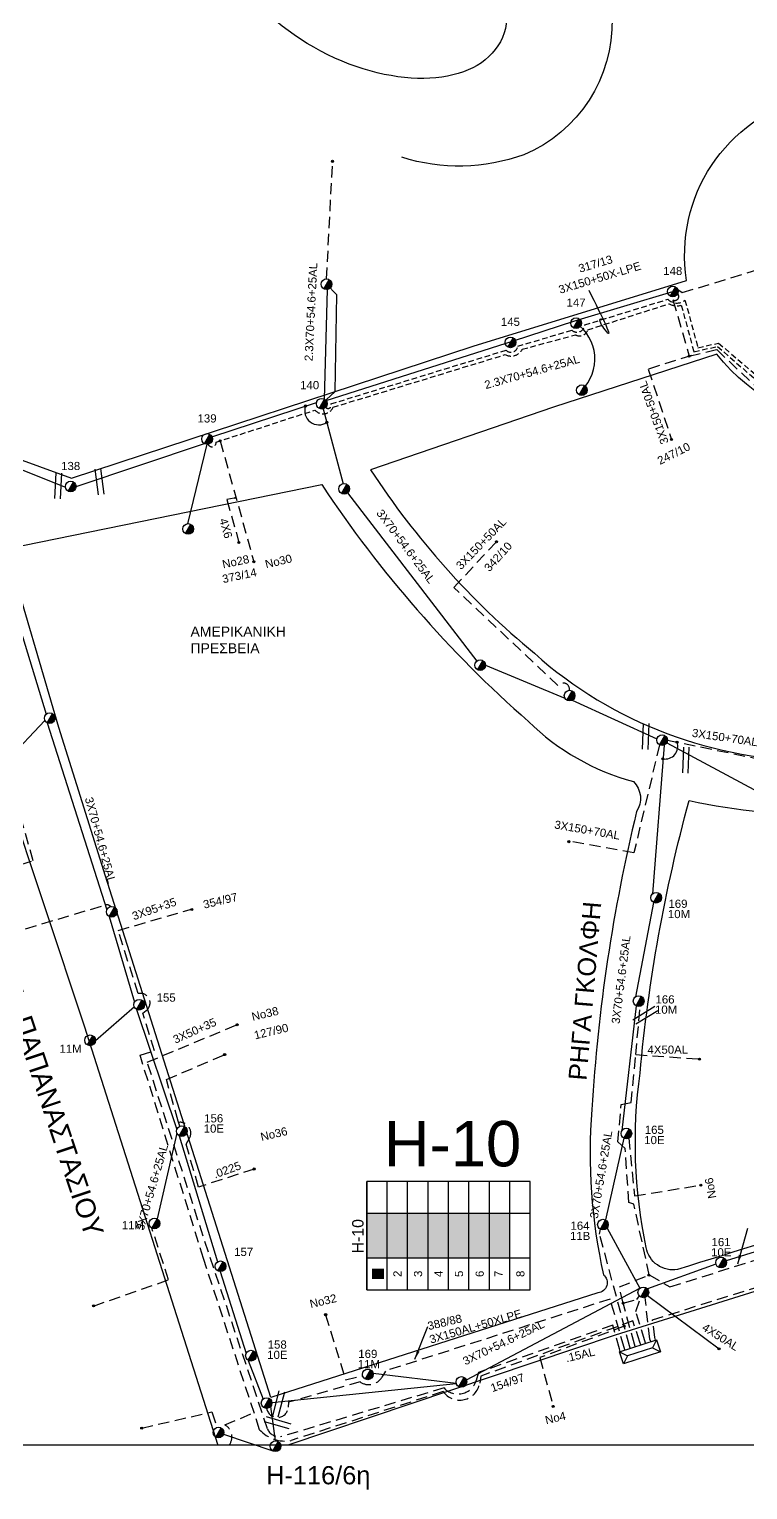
# Model space of a CAD drawing. Header units: millimetres. Extents: x 8791 to 11104, y 1833 to 2902.
# Drawn here: x 10486.3 to 10647.9, y 1845.6 to 2174.2 of the extents above; entities that cross this region are included whole.
import ezdxf
from ezdxf.enums import TextEntityAlignment as Align

# ---------------------------------------------------------------- set-up
doc = ezdxf.new("R2010")
doc.units = ezdxf.units.MM
doc.linetypes.add('DASHED', pattern=[19.05, 12.7, -6.35])
for name, color, linetype in [('Pillar OTE', 7, 'Continuous'), ('Ασφαλειοκιβώτια Χ.Τ 8 αναχωρήσεων', 7, 'Continuous'), ('Ασφαλειοκιβώτια Χ.Τ 9 αναχωρήσεων', 7, 'Continuous'), ('Γέφυρες Εναερίου Δικτύου', 7, 'Continuous'), ('Γυμνά εναέρια ΧΤ (3Φ)   4x50AL', 7, 'Continuous'), ('Επιγραφές - Σχήματα', 7, 'Continuous'), ('Καλώδια ΧΤ   3x150+50AL', 7, 'DASHED'), ('Καλώδια ΧΤ   3x150+50AL XLPE', 7, 'DASHED'), ('Καλώδια ΧΤ   3x150+70AL', 7, 'DASHED'), ('Καλώδια ΧΤ   3x150AL+50XLPE', 7, 'DASHED'), ('Καλώδια ΧΤ   4x25CU', 7, 'DASHED'), ('Στύλος ΦΜ', 7, 'Continuous'), ('Στύλος ΦΜ @ 1', 7, 'Continuous'), ('Συνδέσεις', 7, 'Continuous'), ('Συνεστραμμένα ΧΤ   3x70+54.6+25 AL', 7, 'SYN_LINE'), ('Συνεστραμμένα ΧΤ   3x70+54.6+25AL', 7, 'SYN_LINE'), ('Τομή', 7, 'Continuous'), ('Υποσταθμός πόλεως', 7, 'Continuous'), ('Υπόβαθρο ΔΕΗ', 7, 'Continuous'), ('Υπόγεια Καλώδια Δικτύου ΧΤ   .15', 7, 'DASHED'), ('Υπόγεια καλώδια Παροχών ΧΤ   .0225', 7, 'DASHED'), ('Υπόγεια καλώδια Παροχών ΧΤ   4x6', 7, 'DASHED')]:
    doc.layers.add(name, color=color, linetype=linetype)
doc.styles.add('ar', font='ARIAL.TTF')
doc.styles.add('arial', font='ARIAL.TTF')
doc.styles.get("Standard").update_dxf_attribs({"font": 'ARIAL.TTF'})
doc.linetypes.add('SYN_LINE', pattern='A,0.5,-0.0001,["/\\/\\/\\/",Standard,S=0.1,R=0,X=0,Y=-0.05],-0.25', length=0.7501)
doc.dimstyles.new('ISO-25', dxfattribs={"dimtxt": 2.5, "dimasz": 2.5, "dimexe": 1.25, "dimexo": 0.625, "dimtad": 1, "dimtxsty": 'Standard', "dimcen": 2.5, "dimadec": 0, "dimazin": 0, "dimtfac": 1, "dimtmove": 0, "dimatfit": 3, "dimfxl": 1, "dimarcsym": 0})

# ---------------------------------------------------------------- blocks, each defined once
blk = doc.blocks.new('ΥΠΑΡΧΩΝ ΤΣΙΜΕΝΤΕΝΙΟΣ ΣΤΥΛΟΣ')
at = {"layer": 'Στύλος ΦΜ'}
blk.add_hatch(color=256, dxfattribs=at).paths.add_polyline_path([(-1.29, -2.28, 0.574793), (2.62, 0, 0.268822), (1.3, 2.27)])
blk.add_line((-1.29, -2.28), (1.3, 2.27), dxfattribs=at)
blk.add_circle((0, 0), 2.62, dxfattribs=at)
at = {"layer": 'Στύλος ΦΜ', "flags": 4}
for tag, p in [('ΑΡΙΘΜΟΣ', (-4.68, 8.05)), ('ΤΥΠΟΣ', (-4.91, 3.03))]:
    blk.add_attdef(tag, p, '', height=4, dxfattribs=at)
blk = doc.blocks.new('ΥΠΟΣΤΑΘΜΟΣ ΠΟΛΕΩΣ 8 ΑΝΑΧΩΡΗΣΕΩΝ')
at = {"layer": 'Υποσταθμός πόλεως', "linetype": 'Continuous', "ltscale": 40}
for p, q in [((-8.18, -2.82), (-8.18, -4)), ((-5.9, -2.82), (-5.9, -4)), ((-3.55, -2.82), (-3.55, -4)), ((-1.28, -2.82), (-1.28, -4)), ((1.23, -2.82), (1.23, -4)), ((3.56, -2.82), (3.56, -4)), ((6.03, -2.82), (6.03, -4)), ((8.16, -2.82), (8.16, -4))]:
    blk.add_line(p, q, dxfattribs=at)
blk.add_lwpolyline([(-8.57, 2.82), (8.57, 2.82), (8.57, -2.82), (-8.57, -2.82)], close=True, dxfattribs=at)
for points in [[(-5.75, 0), (-8.57, 2.82)], [(5.75, 0), (8.57, 2.82)], [(-8.57, -2.82), (-5.75, 0)], [(-5.75, 0), (5.75, 0)], [(8.57, -2.82), (5.75, 0)]]:
    blk.add_lwpolyline(points, dxfattribs=at)
at = {"layer": 'Υποσταθμός πόλεως', "linetype": 'SYN_LINE', "ltscale": 40, "flags": 1}
for tag, p in [('ΜΕΤΑΣΧΗΜΑΤΙΣΜΟΣ', (9.59, 1.44)), ('ΙΣΧΥΣ', (9.57, -1.35)), ('ΑΡΙΘΜΟΣ', (9.69, -4.07))]:
    blk.add_attdef(tag, p, '', height=1.8, dxfattribs=at)
blk = doc.blocks.new('ΤΟΜΗ')
at = {"layer": 'Τομή', "ltscale": 40}
for p, q in [((-5.68, 0), (5.68, 0)), ((5.68, -2.33), (-5.68, -2.33))]:
    blk.add_line(p, q, dxfattribs=at)
blk = doc.blocks.new('ΑΣΦΑΛΕΙΟΚΙΒΩΤΙΟ ΥΠΟΣΤΑΘΜΟΥ 8 ΑΝΑΧΩΡΗΣΕΩΝ')
at = {"layer": 'Ασφαλειοκιβώτια Χ.Τ 8 αναχωρήσεων', "ltscale": 40}
for p, q in [((-23.91, 36), (23.91, 36)), ((-9.83, 36), (-9.83, -36)), ((9.83, 36), (9.83, -36)), ((-23.91, 27), (23.91, 27)), ((-23.91, 18), (23.91, 18)), ((-23.91, 9), (23.91, 9)), ((-23.91, 0), (23.91, 0)), ((-23.91, -9), (23.91, -9)), ((-23.91, -18), (23.91, -18)), ((-23.91, -27), (23.91, -27))]:
    blk.add_line(p, q, dxfattribs=at)
at = {"layer": 'Ασφαλειοκιβώτια Χ.Τ 8 αναχωρήσεων'}
blk.add_lwpolyline([(-23.91, -36), (23.91, -36), (23.91, 36), (-23.91, 36)], close=True, dxfattribs=at)
for s, p in [('1', (-18.23, 29.26)), ('2', (-18.23, 20.69)), ('3', (-18.23, 11.62)), ('4', (-18.23, 2.59)), ('5', (-18.23, -6.42)), ('6', (-18.23, -15.55)), ('7', (-18.23, -23.8)), ('8', (-18.23, -33.48))]:
    blk.add_text(s, height=3.6, dxfattribs=at).set_placement(p)
at = {"layer": 'Ασφαλειοκιβώτια Χ.Τ 8 αναχωρήσεων', "ltscale": 40}
for tag, height, p in [('ΟΝΟΜΑ', 5, (-0.27, 39.95)), ('ΚΕΙΜΕΝΟ 1', 2, (16.95, 31.32)), ('ΚΕΙΜΕΝΟ 2', 2, (16.95, 22.62)), ('ΚΕΙΜΕΝΟ 3', 2, (16.95, 13.33)), ('ΚΕΙΜΕΝΟ 4', 2, (16.95, 4.36)), ('ΚΕΙΜΕΝΟ 5', 2, (16.95, -4.48)), ('ΚΕΙΜΕΝΟ 6', 2, (16.95, -13.4)), ('ΚΕΙΜΕΝΟ 7', 2, (16.95, -22.48)), ('ΚΕΙΜΕΝΟ 8', 2, (16.95, -31.21)), ('ΣΧ', 2, (-0.21, -38.43))]:
    blk.add_attdef(tag, text='', height=height, dxfattribs=at).set_placement(p, align=Align.MIDDLE_CENTER)
blk = doc.blocks.new('_ΣΥΝΔΕΣΗ')
at = {"layer": 'Συνδέσεις', "linetype": 'SYN_LINE', "ltscale": 40}
blk.add_hatch(color=256, dxfattribs=at).paths.add_polyline_path([(0.5, -0.01, 1), (-0.5, -0.01, 1)])
at = {"layer": 'Συνδέσεις'}
blk.add_circle((0, -0.01), 0.5, dxfattribs=at)

msp = doc.modelspace()

# ---------------------------------------------------------------- hatches: boundary and pattern name
at = {"layer": 'Pillar OTE', "ltscale": 40}
h = msp.add_hatch(color=256, dxfattribs=at)
h.dxf.hatch_style = 1
h.paths.add_polyline_path([(10532.74, 2068.94), (10532.4, 2068.67), (10532.83, 2068.59)])
at = {"layer": 'Ασφαλειοκιβώτια Χ.Τ 9 αναχωρήσεων', "ltscale": 20}
for color, points in [(62, [(10566.81, 1907.83), (10562.22, 1907.83), (10562.22, 1897.79), (10566.81, 1897.79)]), (27, [(10566.81, 1907.83), (10566.81, 1897.79), (10571.41, 1897.79), (10571.41, 1907.83)]), (2, [(10571.41, 1907.83), (10571.41, 1897.79), (10576, 1897.79), (10576, 1907.83)]), (151, [(10576, 1907.83), (10576, 1897.79), (10580.6, 1897.79), (10580.6, 1907.83)]), (30, [(10580.6, 1907.83), (10580.6, 1897.79), (10585.19, 1897.79), (10585.19, 1907.83)]), (6, [(10585.19, 1907.83), (10585.19, 1897.79), (10589.79, 1897.79), (10589.79, 1907.83)]), (85, [(10589.79, 1907.83), (10589.79, 1897.79), (10594.38, 1897.79), (10594.38, 1907.83)]), (173, [(10566.12, 1893.04), (10566.12, 1895.39), (10563.36, 1895.39), (10563.36, 1893.04)])]:
    msp.add_hatch(color=color, dxfattribs=at).paths.add_polyline_path(points)

# ---------------------------------------------------------------- linework, layer by layer
at = {"layer": 'Pillar OTE', "ltscale": 40}
msp.add_lwpolyline([(10532.83, 2068.59), (10532.4, 2068.67), (10532.74, 2068.94), (10532.83, 2068.59)], dxfattribs=at)
at = {"layer": 'Γέφυρες Εναερίου Δικτύου', "color": 62, "linetype": 'DASHED', "ltscale": 0.2}
msp.add_lwpolyline([(10553.18, 2118.01), (10554.53, 2144.46)], dxfattribs=at)
at = {"layer": 'Γέφυρες Εναερίου Δικτύου', "color": 5, "linetype": 'DASHED', "ltscale": 0.2}
msp.add_lwpolyline([(10529.24, 2081.59), (10536.81, 2054.41)], dxfattribs=at)
at = {"layer": 'Γέφυρες Εναερίου Δικτύου', "color": 27, "linetype": 'DASHED', "ltscale": 0.2}
for points in [[(10473.43, 1982.97), (10487.16, 1987.12), (10481.83, 2005.96), (10482.76, 2007.15, 0.721494), (10480.25, 2010.89), (10480.55, 2009.97)], [(10478.18, 1969.68), (10503.36, 1977.17, -0.282075), (10504.64, 1976.83, 0.429014)]]:
    msp.add_lwpolyline(points, format="xyb", dxfattribs=at)
at = {"layer": 'Γέφυρες Εναερίου Δικτύου', "color": 62, "linetype": 'DASHED', "ltscale": 0.2}
for points in [[(10538.11, 1859.16), (10525.51, 1897.63), (10511.21, 1943.39), (10514.46, 1944.36), (10511.84, 1952.86), (10512.61, 1953.44, 0.823088), (10510.79, 1957.24), (10506.31, 1971.46), (10522.78, 1976.25)], [(10623.66, 1878.81), (10622.09, 1883.62), (10587.89, 1871.21), (10587.62, 1869.62, -0.664023), (10579.38, 1867.72), (10545.19, 1856.72)], [(10531.27, 1855.69), (10531.27, 1855.69, 0.458479), (10530.3, 1860.22), (10536.85, 1863)]]:
    msp.add_lwpolyline(points, format="xyb", dxfattribs=at)
at = {"layer": 'Γέφυρες Εναερίου Δικτύου', "color": 85, "linetype": 'DASHED', "ltscale": 0.2}
for points in [[(10625.77, 1893.98), (10622.29, 1909.87), (10621.19, 1910.26), (10620.35, 1922.38), (10618.72, 1923.88), (10619.47, 1932.29), (10621.72, 1932.73), (10622.72, 1943.52), (10623.74, 1954.42)], [(10622.44, 1878.42), (10619.9, 1887.61), (10619.04, 1891.27), (10625.77, 1893.98), (10630.42, 1891.28), (10691.25, 1910.42), (10689.05, 1919.98)], [(10619.9, 1887.61), (10622.96, 1888.45), (10623.53, 1889.25)]]:
    msp.add_lwpolyline(points, dxfattribs=at)
at = {"layer": 'Γέφυρες Εναερίου Δικτύου', "color": 173, "linetype": 'DASHED', "ltscale": 0.2}
msp.add_lwpolyline([(10539.88, 1859.36), (10525.41, 1902.69), (10512.84, 1941.83), (10533.08, 1950.24)], dxfattribs=at)
at = {"layer": 'Γέφυρες Εναερίου Δικτύου', "color": 27, "linetype": 'DASHED', "ltscale": 0.2}
for points in [[(10520.13, 1927.4), (10519.77, 1928.59), (10517.14, 1937.91), (10530.26, 1943.51)], [(10500.78, 1886.98), (10517.65, 1892.86), (10513.86, 1904.5)], [(10624.76, 1879.17), (10622.71, 1885.76), (10623.83, 1889.01)]]:
    msp.add_lwpolyline(points, dxfattribs=at)
at = {"layer": 'Γέφυρες Εναερίου Δικτύου', "color": 6, "linetype": 'DASHED', "ltscale": 0.2}
for points in [[(10621.15, 1924.72), (10622.43, 1911.75), (10637.3, 1914.18)], [(10621.31, 1878.05), (10614.6, 1903.15), (10614.76, 1904.25)], [(10601.15, 1875.37), (10604.13, 1864.39)]]:
    msp.add_lwpolyline(points, dxfattribs=at)
at = {"layer": 'Γέφυρες Εναερίου Δικτύου', "color": 173, "linetype": 'DASHED', "ltscale": 0.2}
msp.add_lwpolyline([(10619.08, 1877.34), (10617.55, 1882.66), (10587.36, 1872.03), (10586.82, 1870.23, -0.580902), (10579.59, 1868.55), (10542.82, 1857.54)], format="xyb", dxfattribs=at)
at = {"layer": 'Γέφυρες Εναερίου Δικτύου', "color": 0, "ltscale": 0.2}
for centre, radius, start, end in [((10551.43, 2088.36), 3.18, 160.6658, 304.7886), ((10629.33, 2012.87), 2.86, 260.2875, 19.61)]:
    msp.add_arc(centre, radius, start, end, dxfattribs=at)
at = {"layer": 'Γέφυρες Εναερίου Δικτύου', "color": 62, "linetype": 'DASHED', "ltscale": 0.2}
msp.add_arc((10543.86, 1864.35), 7.75, 222.1385, 279.9148, dxfattribs=at)
at = {"layer": 'Γέφυρες Εναερίου Δικτύου', "color": 173, "linetype": 'DASHED', "ltscale": 0.2}
msp.add_arc((10542.61, 1860.49), 2.96, 202.4557, 273.9952, dxfattribs=at)
at = {"layer": 'Γυμνά εναέρια ΧΤ (3Φ)   4x50AL', "color": 85, "linetype": 'DASHED', "ltscale": 0.2}
msp.add_lwpolyline([(10622.72, 1943.52), (10637.13, 1942.52)], dxfattribs=at)
at = {"layer": 'Γυμνά εναέρια ΧΤ (3Φ)   4x50AL', "color": 6, "linetype": 'SYN_LINE', "ltscale": 20}
msp.add_lwpolyline([(10625.37, 1889.31), (10641.46, 1877.34)], dxfattribs=at)
at = {"layer": 'Επιγραφές - Σχήματα'}
msp.add_lwpolyline([(10868.02, 2888.59), (10868.02, 1855.69), (8827.98, 1855.69), (8827.98, 2890.56)], dxfattribs=at)
at = {"layer": 'Επιγραφές - Σχήματα', "color": 27, "linetype": 'DASHED', "ltscale": 0.2}
msp.add_lwpolyline([(10552.97, 1885.02), (10557.44, 1870.35), (10561.29, 1871.31)], dxfattribs=at)
at = {"layer": 'Επιγραφές - Σχήματα', "color": 30, "linetype": 'DASHED', "ltscale": 0.2}
msp.add_lwpolyline([(10511.58, 1859.53), (10527.4, 1863.14), (10528.5, 1859.68)], dxfattribs=at)
at = {"layer": 'Επιγραφές - Σχήματα', "color": 0, "ltscale": 0.2}
msp.add_spline([(10612.15, 2115.48), (10615.81, 2106.57), (10614.99, 2109.07), (10615.05, 2109.08)], degree=3, dxfattribs=at)
at = {"layer": 'Καλώδια ΧΤ   3x150+50AL', "color": 1, "ltscale": 0.2}
msp.add_lwpolyline([(10635.3, 2100.78), (10625.54, 2097.71), (10630.76, 2081.91)], dxfattribs=at)
at = {"layer": 'Καλώδια ΧΤ   3x150+50AL', "color": 5, "linetype": 'DASHED', "ltscale": 0.2}
msp.add_lwpolyline([(10607.83, 2025.49, 0.749091), (10605.23, 2026.56), (10581.79, 2048.62), (10591.45, 2058.96)], format="xyb", dxfattribs=at)
at = {"layer": 'Καλώδια ΧΤ   3x150+50AL XLPE', "color": 62, "linetype": 'DASHED', "ltscale": 0.1}
msp.add_lwpolyline([(10552.99, 2089.14, 0.914629), (10554.16, 2089.9), (10593.54, 2101.97, 0.632217), (10596.19, 2102.87), (10608.31, 2106.47, 0.625), (10611.26, 2107.67), (10629.95, 2113.43, 0.39645), (10633.8, 2113.26), (10636.7, 2102.52), (10641.36, 2103.58), (10651.1, 2095.26, 0.24907), (10683.92, 2088.8, 0.183846), (10698.18, 2100.69, -0.966661), (10703.03, 2096.47, -1.126015)], format="xyb", dxfattribs=at)
at = {"layer": 'Καλώδια ΧΤ   3x150+50AL XLPE', "color": 1, "linetype": 'DASHED', "ltscale": 0.2}
msp.add_lwpolyline([(10632.14, 2114.67, -0.882541), (10631.1, 2113.29), (10634.75, 2100.6), (10640.95, 2102.1), (10649.78, 2093.75, 0.266409), (10684.36, 2087.46, 0.215934), (10698.94, 2098.96, -1.165462), (10702.03, 2097.16, 1.745336)], format="xyb", dxfattribs=at)
at = {"layer": 'Καλώδια ΧΤ   3x150+50AL XLPE', "color": 5, "linetype": 'DASHED', "ltscale": 0.1}
msp.add_lwpolyline([(10526.5, 2080.82, 0.852448), (10528.32, 2081.28), (10550.57, 2088.5, 0.565609), (10554.63, 2089.14), (10593.38, 2100.98, 0.417592), (10597.21, 2102.19), (10609.18, 2105.43, 0.477128), (10611.95, 2106.56), (10630.23, 2112.42, 0.209543), (10632.97, 2112.1), (10635.79, 2101.63), (10641.11, 2102.82), (10641.11, 2102.82), (10650.5, 2094.65, 0.265909), (10684.15, 2088.14, 0.190288), (10698.49, 2099.2, -1.277812), (10702.53, 2096.85, -1.13573)], format="xyb", dxfattribs=at)
at = {"layer": 'Καλώδια ΧΤ   3x150+70AL', "color": 6, "linetype": 'DASHED', "ltscale": 0.2}
for points in [[(10629.85, 2014.27), (10650.97, 2009.92), (10654.65, 2027.22)], [(10628.06, 2013.2), (10622.31, 1988.91), (10607.55, 1991.53)]]:
    msp.add_lwpolyline(points, dxfattribs=at)
at = {"layer": 'Καλώδια ΧΤ   3x150AL+50XLPE', "color": 2, "linetype": 'DASHED', "ltscale": 0.2}
msp.add_lwpolyline([(10620.11, 1877.67), (10616.95, 1888.54), (10566.41, 1872.36), (10565.62, 1870.99, -0.441264), (10560.74, 1869.91), (10544.62, 1865.33), (10544.55, 1864.19, -0.895432), (10539.71, 1863.95, 13.604426)], format="xyb", dxfattribs=at)
at = {"layer": 'Καλώδια ΧΤ   4x25CU', "color": 1, "linetype": 'DASHED', "ltscale": 0.2}
msp.add_lwpolyline([(10632.18, 2115.62), (10633.2, 2114.92), (10652.29, 2120.77), (10654.51, 2116.22)], dxfattribs=at)
at = {"layer": 'Συνεστραμμένα ΧΤ   3x70+54.6+25 AL', "color": 1, "linetype": 'SYN_LINE', "ltscale": 18}
msp.add_lwpolyline([(10553.06, 2090.65), (10595.19, 2104.09), (10609.01, 2108.54), (10631.06, 2115.18)], dxfattribs=at)
at = {"layer": 'Συνεστραμμένα ΧΤ   3x70+54.6+25AL', "color": 62, "ltscale": 20}
for points in [[(10552.09, 2089.94), (10555.11, 2092.66), (10555.46, 2114.45), (10553.15, 2116.81)], [(10552.69, 2090.98), (10553.36, 2115.62)], [(10472.21, 2080), (10494.43, 2071.13)]]:
    msp.add_lwpolyline(points, dxfattribs=at)
at = {"layer": 'Συνεστραμμένα ΧΤ   3x70+54.6+25AL', "color": 5, "ltscale": 20}
for points in [[(10527.4, 2082.49), (10550.93, 2090.24)], [(10552.44, 2088.79), (10556.88, 2071.95)], [(10496.82, 2071.29), (10525.71, 2080.96)], [(10521.93, 2062.95), (10526.29, 2080.8)], [(10557.91, 2069.87), (10586.94, 2032.01)], [(10588.94, 2031.11), (10606.79, 2023.72)], [(10608.45, 2023.24), (10627.48, 2014.54)]]:
    msp.add_lwpolyline(points, dxfattribs=at)
at = {"layer": 'Συνεστραμμένα ΧΤ   3x70+54.6+25AL', "color": 27, "ltscale": 20}
for points in [[(10483.28, 2042.49), (10490.08, 2020.08)], [(10481.51, 2009.86), (10489.81, 2018.7)], [(10490.31, 2018.15), (10503.72, 1976.06)], [(10504.25, 1974.6), (10509.99, 1955.36)], [(10509.94, 1954.25), (10501.18, 1946.63)], [(10510.43, 1953.71), (10519.49, 1926.68)], [(10519.52, 1925.84), (10515.05, 1906.59)], [(10520.04, 1925.26), (10528.67, 1896.92)], [(10529.23, 1894.71), (10535.07, 1876.33)], [(10584.62, 1870.34), (10623.67, 1890.99)], [(10535.56, 1874.76), (10538.9, 1866.06)], [(10540.89, 1865.24), (10582.35, 1869.55)], [(10582.35, 1869.55), (10563.64, 1871.81)]]:
    msp.add_lwpolyline(points, dxfattribs=at)
at = {"layer": 'Συνεστραμμένα ΧΤ   3x70+54.6+25AL', "color": 6, "ltscale": 20}
for points in [[(10629.08, 2013.13), (10626.49, 1979.69)], [(10626.73, 1977.77), (10622.63, 1956.51)], [(10622.78, 1954.52), (10619.62, 1926.46)], [(10620.02, 1924.74), (10615.95, 1906.34)], [(10616.27, 1904.51), (10623.67, 1890.99)]]:
    msp.add_lwpolyline(points, dxfattribs=at)
at = {"layer": 'Συνεστραμμένα ΧΤ   3x70+54.6+25AL', "color": 30, "ltscale": 20}
for points in [[(10629.69, 2013.65), (10652.34, 2001.52)], [(10541.71, 1856.65), (10540.64, 1864.41)], [(10530.01, 1858.16), (10541.09, 1854.4)]]:
    msp.add_lwpolyline(points, dxfattribs=at)
at = {"layer": 'Συνεστραμμένα ΧΤ   3x70+54.6+25AL', "color": 151, "ltscale": 20}
for points in [[(10671.52, 1906), (10643.06, 1897.11)], [(10640.76, 1896.42), (10625.36, 1890.81)]]:
    msp.add_lwpolyline(points, dxfattribs=at)
at = {"layer": 'Συνεστραμμένα ΧΤ   3x70+54.6+25AL', "color": 151, "linetype": 'DASHED', "ltscale": 0.2}
msp.add_lwpolyline([(10625.91, 1879.53), (10624.82, 1888.91)], dxfattribs=at)
at = {"layer": 'Συνεστραμμένα ΧΤ   3x70+54.6+25AL', "color": 1, "ltscale": 20}
msp.add_arc((10603.67, 2099.98), 9.85, 314.6802, 55.076, dxfattribs=at)
at = {"layer": 'Υπόβαθρο ΔΕΗ'}
for points in [[(10414.11, 2251.21), (10465.53, 2105.37), (10474.15, 2081.04), (10495.8, 2073.19), (10586.15, 2102.85), (10634.16, 2117.67, -0.388703), (10661.4, 2158.84), (10650.84, 2234.54, 0.107065), (10591.91, 2212.83, -0.239789), (10617.39, 2176.57, -0.309908), (10597.54, 2145.94, -0.164304), (10570.07, 2145.37, 0.250186)], [(10760.54, 2049.18), (10698.71, 2094.94, -0.14111), (10673.89, 2084.4, -0.219496), (10640.94, 2101.11), (10604.19, 2089.14)], [(10563.07, 2075.08, 0.075074), (10599.91, 2033.8, 0.185815), (10664.05, 2009.62, 0.125622), (10725.47, 2020.66, 0.160933), (10760.54, 2049.18, -0.788999)], [(10540.65, 1866.37), (10503.43, 1983.69), (10492.92, 2017.13), (10481.16, 2057.29), (10552.08, 2071.73, 0.066418), (10598.59, 2018.46, 0.129806), (10622.2, 2004.95, -0.356061), (10622.92, 1998.19, 0.044589), (10612.85, 1931.19, 0.074929), (10615.47, 1894.01, -0.666841), (10614.22, 1889.96, 0.103243)], [(10634.72, 2000.66, 0.106148), (10700.03, 2000.92, 0.123152), (10755.46, 2026.61, -1.072738), (10758.95, 2025.23, -0.011572), (10737.01, 1976.92, -0.018396), (10711.21, 1920.38, -0.003211), (10632.15, 1895.2, -0.415069), (10625.08, 1900.15, -0.086168), (10623.7, 1939.37, -0.043686), (10634.72, 2000.66, -0.743361)], [(10679.57, 1853.45), (10703.15, 1904.05, 0.775308), (10701.95, 1906.7), (10663.94, 1894.75), (10618.13, 1880.39), (10544.46, 1855.69)]]:
    msp.add_lwpolyline(points, format="xyb", dxfattribs=at)
for points in [[(10604.19, 2089.14), (10563.07, 2075.08)], [(10445.44, 1856.83), (10412.66, 1956.8), (10393.15, 2017.75), (10467.7, 2042.69), (10481.12, 2002.79), (10498.62, 1950.01), (10528.73, 1855.69)], [(10614.22, 1889.96), (10540.65, 1866.37)]]:
    msp.add_lwpolyline(points, dxfattribs=at)
msp.add_ellipse((10561.56, 2187.59), major_axis=(-30.71, 16.22), ratio=0.597514, dxfattribs=at)
at = {"layer": 'Υπόγεια Καλώδια Δικτύου ΧΤ   .15', "color": 30, "ltscale": 0.2}
msp.add_lwpolyline([(10627.01, 1879.89), (10626.49, 1883.89), (10657.32, 1893.48), (10702.49, 1907.61), (10716.64, 1906.72), (10719.76, 1911.37), (10720.31, 1911.05, 0.166228), (10722.66, 1910.56, 0.413121), (10723.78, 1911.99, -0.160084), (10724.19, 1914.01)], format="xyb", dxfattribs=at)
at = {"layer": 'Υπόγεια Καλώδια Δικτύου ΧΤ   .15', "color": 6, "linetype": 'DASHED', "ltscale": 0.2}
msp.add_lwpolyline([(10620.14, 1882.43), (10601.15, 1875.37)], dxfattribs=at)
at = {"layer": 'Υπόγεια καλώδια Παροχών ΧΤ   .0225', "color": 27, "ltscale": 0.2}
msp.add_lwpolyline([(10536.9, 1917.79), (10524.36, 1913.72), (10521.57, 1923.4), (10522.33, 1924.75, 0.626587), (10519.87, 1928.27, 344.562657)], format="xyb", dxfattribs=at)
at = {"layer": 'Υπόγεια καλώδια Παροχών ΧΤ   4x6', "color": 5, "linetype": 'DASHED', "ltscale": 0.2}
msp.add_lwpolyline([(10532.4, 2068.67), (10530.73, 2068.37), (10533.46, 2058.71)], dxfattribs=at)

# ---------------------------------------------------------------- block references
at = {"layer": 'Ασφαλειοκιβώτια Χ.Τ 8 αναχωρήσεων', "xscale": 0.5104822389464277, "yscale": 0.5104822389464277, "zscale": 0.5104822389464277, "rotation": 90}
msp.add_blockref('ΑΣΦΑΛΕΙΟΚΙΒΩΤΙΟ ΥΠΟΣΤΑΘΜΟΥ 8 ΑΝΑΧΩΡΗΣΕΩΝ', (10580.6, 1902.81), dxfattribs=at).add_auto_attribs({'ΟΝΟΜΑ': 'Η-10'})
at = {"layer": 'Στύλος ΦΜ @ 1', "ltscale": 40}
ref = msp.add_blockref('ΥΠΑΡΧΩΝ ΤΣΙΜΕΝΤΕΝΙΟΣ ΣΤΥΛΟΣ', (10631.06, 2115.18), dxfattribs=dict(at, xscale=0.4594340150515993, yscale=0.4594340150515993, zscale=0.4594340150515993))
ref.add_attrib('ΑΡΙΘΜΟΣ', '148', (10628.91, 2118.88), dxfattribs={"layer": 'Στύλος ΦΜ', "height": 1.838, "flags": 4})
at = {"layer": 'Στύλος ΦΜ @ 1', "ltscale": 40, "xscale": 0.4594340150515993, "yscale": 0.4594340150515993, "zscale": 0.4594340150515993}
for p in [(10553.15, 2116.81), (10610.59, 2092.98), (10557.12, 2070.78), (10522.04, 2061.76), (10587.73, 2031.12), (10607.85, 2024.28), (10490.9, 2019.2), (10628.65, 2014.25), (10504.85, 1975.64), (10624.43, 1890.05), (10583.5, 1869.9), (10539.69, 1865.15), (10528.87, 1858.53), (10541.68, 1855.44)]:
    msp.add_blockref('ΥΠΑΡΧΩΝ ΤΣΙΜΕΝΤΕΝΙΟΣ ΣΤΥΛΟΣ', p, dxfattribs=at)
at = {"layer": 'Στύλος ΦΜ @ 1', "ltscale": 40}
ref = msp.add_blockref('ΥΠΑΡΧΩΝ ΤΣΙΜΕΝΤΕΝΙΟΣ ΣΤΥΛΟΣ', (10609.3, 2108.06), dxfattribs=dict(at, xscale=0.4594340150515993, yscale=0.4594340150515993, zscale=0.4594340150515993))
ref.add_attrib('ΑΡΙΘΜΟΣ', '147', (10607.16, 2111.76), dxfattribs={"layer": 'Στύλος ΦΜ', "height": 1.838, "flags": 4})
ref = msp.add_blockref('ΥΠΑΡΧΩΝ ΤΣΙΜΕΝΤΕΝΙΟΣ ΣΤΥΛΟΣ', (10594.54, 2103.73), dxfattribs=dict(at, xscale=0.4594340150515993, yscale=0.4594340150515993, zscale=0.4594340150515993))
ref.add_attrib('ΑΡΙΘΜΟΣ', '145', (10592.39, 2107.43), dxfattribs={"layer": 'Στύλος ΦΜ', "height": 1.838, "flags": 4})
ref = msp.add_blockref('ΥΠΑΡΧΩΝ ΤΣΙΜΕΝΤΕΝΙΟΣ ΣΤΥΛΟΣ', (10552.09, 2089.94), dxfattribs=dict(at, xscale=0.4594340150515993, yscale=0.4594340150515993, zscale=0.4594340150515993))
ref.add_attrib('ΑΡΙΘΜΟΣ', '140', (10547.23, 2093.2), dxfattribs={"layer": 'Στύλος ΦΜ', "height": 1.838, "flags": 4})
ref = msp.add_blockref('ΥΠΑΡΧΩΝ ΤΣΙΜΕΝΤΕΝΙΟΣ ΣΤΥΛΟΣ', (10526.3, 2082.01), dxfattribs=dict(at, xscale=0.4594340150515993, yscale=0.4594340150515993, zscale=0.4594340150515993))
ref.add_attrib('ΑΡΙΘΜΟΣ', '139', (10524.15, 2085.71), dxfattribs={"layer": 'Στύλος ΦΜ', "height": 1.838, "flags": 4})
ref = msp.add_blockref('ΥΠΑΡΧΩΝ ΤΣΙΜΕΝΤΕΝΙΟΣ ΣΤΥΛΟΣ', (10495.62, 2071.31), dxfattribs=dict(at, xscale=0.4594340150515993, yscale=0.4594340150515993, zscale=0.4594340150515993))
ref.add_attrib('ΑΡΙΘΜΟΣ', '138', (10493.47, 2075.01), dxfattribs={"layer": 'Στύλος ΦΜ', "height": 1.838, "flags": 4})
ref = msp.add_blockref('ΥΠΑΡΧΩΝ ΤΣΙΜΕΝΤΕΝΙΟΣ ΣΤΥΛΟΣ', (10627.32, 1978.82), dxfattribs=dict(at, xscale=0.4594340150515993, yscale=0.4594340150515993, zscale=0.4594340150515993))
ref.add_attrib('ΤΥΠΟΣ', '10M', (10629.96, 1974.23), dxfattribs={"layer": 'Στύλος ΦΜ', "height": 1.838, "flags": 4})
ref.add_attrib('ΑΡΙΘΜΟΣ', '169', (10630.07, 1976.54), dxfattribs={"layer": 'Στύλος ΦΜ', "height": 1.838, "flags": 4})
ref = msp.add_blockref('ΥΠΑΡΧΩΝ ΤΣΙΜΕΝΤΕΝΙΟΣ ΣΤΥΛΟΣ', (10511.03, 1954.75), dxfattribs=dict(at, xscale=0.4594340150515993, yscale=0.4594340150515993, zscale=0.4594340150515993))
ref.add_attrib('ΑΡΙΘΜΟΣ', '155', (10514.95, 1955.44), dxfattribs={"layer": 'Στύλος ΦΜ', "height": 1.838, "flags": 4})
ref = msp.add_blockref('ΥΠΑΡΧΩΝ ΤΣΙΜΕΝΤΕΝΙΟΣ ΣΤΥΛΟΣ', (10623.38, 1955.57), dxfattribs=dict(at, xscale=0.4594340150515993, yscale=0.4594340150515993, zscale=0.4594340150515993))
ref.add_attrib('ΤΥΠΟΣ', '10M', (10627.05, 1952.72), dxfattribs={"layer": 'Στύλος ΦΜ', "height": 1.838, "flags": 4})
ref.add_attrib('ΑΡΙΘΜΟΣ', '166', (10627.16, 1955.03), dxfattribs={"layer": 'Στύλος ΦΜ', "height": 1.838, "flags": 4})
ref = msp.add_blockref('ΥΠΑΡΧΩΝ ΤΣΙΜΕΝΤΕΝΙΟΣ ΣΤΥΛΟΣ', (10499.98, 1946.74), dxfattribs=dict(at, xscale=0.4594340150515993, yscale=0.4594340150515993, zscale=0.4594340150515993))
ref.add_attrib('ΤΥΠΟΣ', '11M', (10493.1, 1943.93), dxfattribs={"layer": 'Στύλος ΦΜ', "height": 1.838, "flags": 4})
ref = msp.add_blockref('ΥΠΑΡΧΩΝ ΤΣΙΜΕΝΤΕΝΙΟΣ ΣΤΥΛΟΣ', (10520.63, 1926.3), dxfattribs=dict(at, xscale=0.4594340150515993, yscale=0.4594340150515993, zscale=0.4594340150515993))
ref.add_attrib('ΤΥΠΟΣ', '10E', (10525.53, 1925.97), dxfattribs={"layer": 'Στύλος ΦΜ', "height": 1.838, "flags": 4})
ref.add_attrib('ΑΡΙΘΜΟΣ', '156', (10525.64, 1928.28), dxfattribs={"layer": 'Στύλος ΦΜ', "height": 1.838, "flags": 4})
ref = msp.add_blockref('ΥΠΑΡΧΩΝ ΤΣΙΜΕΝΤΕΝΙΟΣ ΣΤΥΛΟΣ', (10620.61, 1925.79), dxfattribs=dict(at, xscale=0.4594340150515993, yscale=0.4594340150515993, zscale=0.4594340150515993))
ref.add_attrib('ΤΥΠΟΣ', '10E', (10624.64, 1923.39), dxfattribs={"layer": 'Στύλος ΦΜ', "height": 1.838, "flags": 4})
ref.add_attrib('ΑΡΙΘΜΟΣ', '165', (10624.75, 1925.7), dxfattribs={"layer": 'Στύλος ΦΜ', "height": 1.838, "flags": 4})
ref = msp.add_blockref('ΥΠΑΡΧΩΝ ΤΣΙΜΕΝΤΕΝΙΟΣ ΣΤΥΛΟΣ', (10514.45, 1905.55), dxfattribs=dict(at, xscale=0.4594340150515993, yscale=0.4594340150515993, zscale=0.4594340150515993))
ref.add_attrib('ΤΥΠΟΣ', '11M', (10507.1, 1904.23), dxfattribs={"layer": 'Στύλος ΦΜ', "height": 1.838, "flags": 4})
ref = msp.add_blockref('ΥΠΑΡΧΩΝ ΤΣΙΜΕΝΤΕΝΙΟΣ ΣΤΥΛΟΣ', (10615.35, 1905.29), dxfattribs=dict(at, xscale=0.4594340150515993, yscale=0.4594340150515993, zscale=0.4594340150515993))
ref.add_attrib('ΤΥΠΟΣ', '11B', (10607.93, 1901.82), dxfattribs={"layer": 'Στύλος ΦΜ', "height": 1.838, "flags": 4})
ref.add_attrib('ΑΡΙΘΜΟΣ', '164', (10608.04, 1904.13), dxfattribs={"layer": 'Στύλος ΦΜ', "height": 1.838, "flags": 4})
at = {"layer": 'Στύλος ΦΜ @ 1', "ltscale": 40, "xscale": 0.4594340150515993, "yscale": 0.4594340150515993, "zscale": 0.4594340150515993}
for p, values in [((10641.92, 1896.75), {'ΤΥΠΟΣ': '10E', 'ΑΡΙΘΜΟΣ': '161'}), ((10562.46, 1871.6), {'ΤΥΠΟΣ': '11M', 'ΑΡΙΘΜΟΣ': '169'})]:
    msp.add_blockref('ΥΠΑΡΧΩΝ ΤΣΙΜΕΝΤΕΝΙΟΣ ΣΤΥΛΟΣ', p, dxfattribs=at).add_auto_attribs(values)
at = {"layer": 'Στύλος ΦΜ @ 1', "ltscale": 40}
ref = msp.add_blockref('ΥΠΑΡΧΩΝ ΤΣΙΜΕΝΤΕΝΙΟΣ ΣΤΥΛΟΣ', (10529.32, 1895.91), dxfattribs=dict(at, xscale=0.4594340150515993, yscale=0.4594340150515993, zscale=0.4594340150515993))
ref.add_attrib('ΑΡΙΘΜΟΣ', '157', (10532.38, 1898.23), dxfattribs={"layer": 'Στύλος ΦΜ', "height": 1.838, "flags": 4})
ref = msp.add_blockref('ΥΠΑΡΧΩΝ ΤΣΙΜΕΝΤΕΝΙΟΣ ΣΤΥΛΟΣ', (10536.16, 1875.81), dxfattribs=dict(at, xscale=0.4594340150515993, yscale=0.4594340150515993, zscale=0.4594340150515993))
ref.add_attrib('ΤΥΠΟΣ', '10E', (10539.82, 1875.08), dxfattribs={"layer": 'Στύλος ΦΜ', "height": 1.838, "flags": 4})
ref.add_attrib('ΑΡΙΘΜΟΣ', '158', (10539.93, 1877.39), dxfattribs={"layer": 'Στύλος ΦΜ', "height": 1.838, "flags": 4})
at = {"layer": 'Συνδέσεις', "xscale": 0.4594340150518314, "yscale": 0.4594340150518314, "zscale": 0.4594340150518314}
for p in [(10554.53, 2144.46), (10634.75, 2100.61), (10548.43, 2089.42), (10553.25, 2085.75), (10529.24, 2081.6), (10630.76, 2081.91), (10533.46, 2058.71), (10591.4, 2058.9), (10536.81, 2054.4), (10632.01, 2013.82), (10628.84, 2010.04), (10607.69, 1991.43), (10522.84, 1976.17), (10533.08, 1950.26), (10530.25, 1943.53), (10637.07, 1942.52), (10536.89, 1917.8), (10637.34, 1914.15), (10625.66, 1893.94), (10500.77, 1887), (10619.9, 1887.62), (10552.97, 1885.04), (10620.13, 1882.45), (10641.45, 1877.36), (10604.15, 1864.41), (10511.59, 1859.53)]:
    msp.add_blockref('_ΣΥΝΔΕΣΗ', p, dxfattribs=at)
at = {"layer": 'Τομή'}
for p, xscale, yscale, zscale, rotation in [((10493.37, 2071.43), 0.5104822389464715, 0.5104822389464715, 0.5104822389464715, 267.0865906465989), ((10502.67, 2072.48), 0.5104822389465505, 0.5104822389465505, 0.5104822389465505, 277.4060664355857), ((10625.56, 2015.09), 0.5104822389463821, 0.5104822389463821, 0.5104822389463821, 267.7955787284952), ((10634.58, 2009.76), 0.5104822389463821, 0.5104822389463821, 0.5104822389463821, 267.7955787284952), ((10624.56, 1952.9), 0.5104822389463886, 0.5104822389463886, 0.5104822389463886, 31.53961594437092), ((10541.8, 1865.09), 0.5104822389465078, 0.5104822389465078, 0.5104822389465078, 75.40735945682793), ((10542.34, 1861.28), 0.5104822389464246, 0.5104822389464246, 0.5104822389464246, 343.6831910697387)]:
    msp.add_blockref('ΤΟΜΗ', p, dxfattribs=dict(at, xscale=xscale, yscale=yscale, zscale=zscale, rotation=rotation))
at = {"layer": 'Υποσταθμός πόλεως', "xscale": 0.5104822389463092, "yscale": 0.5104822389463092, "zscale": 0.5104822389463092, "rotation": 197.8369681854644}
msp.add_blockref('ΥΠΟΣΤΑΘΜΟΣ ΠΟΛΕΩΣ 8 ΑΝΑΧΩΡΗΣΕΩΝ', (10623.66, 1876.67), dxfattribs=at)

# ---------------------------------------------------------------- texts
at = {"layer": 'Γυμνά εναέρια ΧΤ (3Φ)   4x50AL', "ltscale": 20}
msp.add_text('4X50AL', height=1.838, dxfattribs=at).set_placement((10629.93, 1944.65), align=Align.MIDDLE)
msp.add_text('4X50AL', height=1.838, rotation=327.7468, dxfattribs=at).set_placement((10641.81, 1880.02), align=Align.MIDDLE)
at = {"layer": 'Επιγραφές - Σχήματα', "color": 0, "ltscale": 0.2, "insert": (10609.64, 2121.15), "char_height": 1.838, "width": 10.6709, "attachment_point": 1, "rotation": 16.6941, "style": 'ar'}
msp.add_mtext('317/13', dxfattribs=at)
at = {"layer": 'Επιγραφές - Σχήματα', "ltscale": 20, "attachment_point": 1, "style": 'ar'}
for s, insert, char_height, width, rotation in [('247/10', (10627.35, 2077.79), 1.838, 7.5996, 26.6711), ('342/10', (10588.44, 2053.23), 1.838, 7.5996, 47.8022), ('Νο28', (10529.54, 2054.68), 1.838, 7.5996, 12), ('Νο30', (10539.16, 2054.68), 1.838, 7.5996, 13.4262), ('373/14', (10529.54, 2051.36), 1.838, 7.5996, 12), ('354/97', (10525.24, 1978.13), 1.838, 7.5996, 13.4262), ('ΡΗΓΑ ΓΚΟΛΦΗ', (10607.56, 1937.93), 4.0839, 62.6026, 85.2163), ('3Χ50+35', (10518.4, 1947.63), 1.838, 7.5996, 24.1055), ('Νο38', (10536.14, 1952.91), 1.838, 7.5996, 13.4262), ('127/90', (10536.68, 1948.73), 1.838, 7.5996, 13.4262), ('Νο36', (10538.14, 1925.86), 1.838, 7.5996, 13.4262), ('Νο6', (10639.04, 1911.01), 1.838, 7.5996, 100.009), ('Νο32', (10549.21, 1888.29), 1.838, 7.5996, 13.4262), ('388/88', (10575.72, 1883.33), 1.838, 7.5996, 13.4262), ('154/97', (10589.85, 1869.33), 1.838, 7.5996, 19.0246), ('Νο4', (10602.15, 1862.17), 1.838, 7.5996, 13.4262)]:
    msp.add_mtext(s, dxfattribs=dict(at, insert=insert, char_height=char_height, width=width, rotation=rotation))
at = {"layer": 'Επιγραφές - Σχήματα', "color": 1, "ltscale": 20, "insert": (10522.57, 2039.8), "char_height": 2.2461, "width": 25.9767, "attachment_point": 1, "style": 'ar'}
msp.add_mtext('ΑΜΕΡΙΚΑΝΙΚΗ \\PΠΡΕΣΒΕΙΑ', dxfattribs=at)
at = {"layer": 'Επιγραφές - Σχήματα', "color": 7, "ltscale": 40, "insert": (10483.02, 1963.86), "char_height": 4.0839, "attachment_point": 1, "rotation": 288.4491, "style": 'arial'}
msp.add_mtext('{\\H1.0833x;\\C256;ΑΛ. ΠΑΠΑΝΑΣΤΑΣΙΟΥ}', dxfattribs=at)
at = {"layer": 'Επιγραφές - Σχήματα', "ltscale": 20, "width": 19.788, "attachment_point": 1, "style": 'ar'}
for s, insert, char_height in [('Η-10', (10566.05, 1928.6), 10.21), ('Η-116/6η', (10539.57, 1850.96), 4.084)]:
    msp.add_mtext(s, dxfattribs=dict(at, insert=insert, char_height=char_height))
at = {"layer": 'Καλώδια ΧΤ   3x150+50AL', "ltscale": 0.2}
for rotation, p in [(109.9991, (10626.75, 2087.92)), (46.0263, (10587.94, 2058.48))]:
    msp.add_text('3X150+50AL', height=1.838, rotation=rotation, dxfattribs=at).set_placement(p, align=Align.MIDDLE)
at = {"layer": 'Καλώδια ΧΤ   3x150+50AL XLPE', "color": 0, "ltscale": 0.2, "insert": (10605.17, 2116.41), "char_height": 1.8377, "width": 16.0887, "attachment_point": 1, "rotation": 16.6941, "style": 'ar'}
msp.add_mtext('3X150+50X-LPE', dxfattribs=at)
at = {"layer": 'Καλώδια ΧΤ   3x150+70AL', "ltscale": 0.2}
for rotation, p in [(351.6341, (10642.78, 2014.86)), (350.1243, (10611.81, 1994.05))]:
    msp.add_text('3X150+70AL', height=1.838, rotation=rotation, dxfattribs=at).set_placement(p, align=Align.MIDDLE)
at = {"layer": 'Καλώδια ΧΤ   3x150AL+50XLPE', "ltscale": 0.2}
msp.add_text('3X150AL+50XLPE', height=1.8377, rotation=16.2069, dxfattribs=at).set_placement((10586.7, 1882.39), align=Align.MIDDLE)
at = {"layer": 'Συνεστραμμένα ΧΤ   3x70+54.6+25AL', "ltscale": 20}
for s, height, rotation, p in [('2.3X70+54.6+25AL', 1.8377, 87.2218, (10549.65, 2110.56)), ('2.3X70+54.6+25AL', 1.8377, 15.719, (10599.4, 2097.09)), ('3X70+54.6+25AL', 1.8377, 306.8938, (10571, 2057.86)), ('3X70+54.6+25AL', 1.8377, 285.2979, (10502.3, 1991.77)), ('3X95+35', 1.838, 19.2589, (10514.4, 1976.31)), ('3X70+54.6+25AL', 1.8377, 82.8688, (10619.41, 1960.39)), ('3X70+54.6+25AL', 1.8377, 80.5296, (10614.92, 1916.56)), ('3X70+54.6+25AL', 1.8377, 73.9132, (10513.9, 1913.7)), ('3X70+54.6+25AL', 1.8377, 25.7358, (10592.99, 1878.78))]:
    msp.add_text(s, height=height, rotation=rotation, dxfattribs=at).set_placement(p, align=Align.MIDDLE)
at = {"layer": 'Υπόγεια Καλώδια Δικτύου ΧΤ   .15', "ltscale": 20, "insert": (10606.74, 1876.11), "char_height": 1.838, "width": 7.5996, "attachment_point": 1, "rotation": 13.4262, "style": 'ar'}
msp.add_mtext('.15ΑL', dxfattribs=at)
at = {"layer": 'Υπόγεια καλώδια Παροχών ΧΤ   .0225', "ltscale": 0.2}
msp.add_text('.0225', height=1.838, rotation=19.93, dxfattribs=at).set_placement((10530.79, 1917.6), align=Align.MIDDLE)
at = {"layer": 'Υπόγεια καλώδια Παροχών ΧΤ   4x6', "ltscale": 20, "insert": (10530.79, 2064.37), "char_height": 1.838, "width": 7.5787, "attachment_point": 1, "rotation": 286, "style": 'ar'}
msp.add_mtext('4Χ6', dxfattribs=at)

# ---------------------------------------------------------------- leaders
at = {"layer": 'Επιγραφές - Σχήματα', "ltscale": 40}
for points in [[(10645.68, 1896.48), (10647.91, 1904.51)], [(10573.06, 1874.99), (10575.94, 1882.37)]]:
    msp.add_leader(points, dimstyle='ISO-25', override={"dimasz": 2, "dimtad": 0}, dxfattribs=at)

doc.saveas('drawing.dxf')
